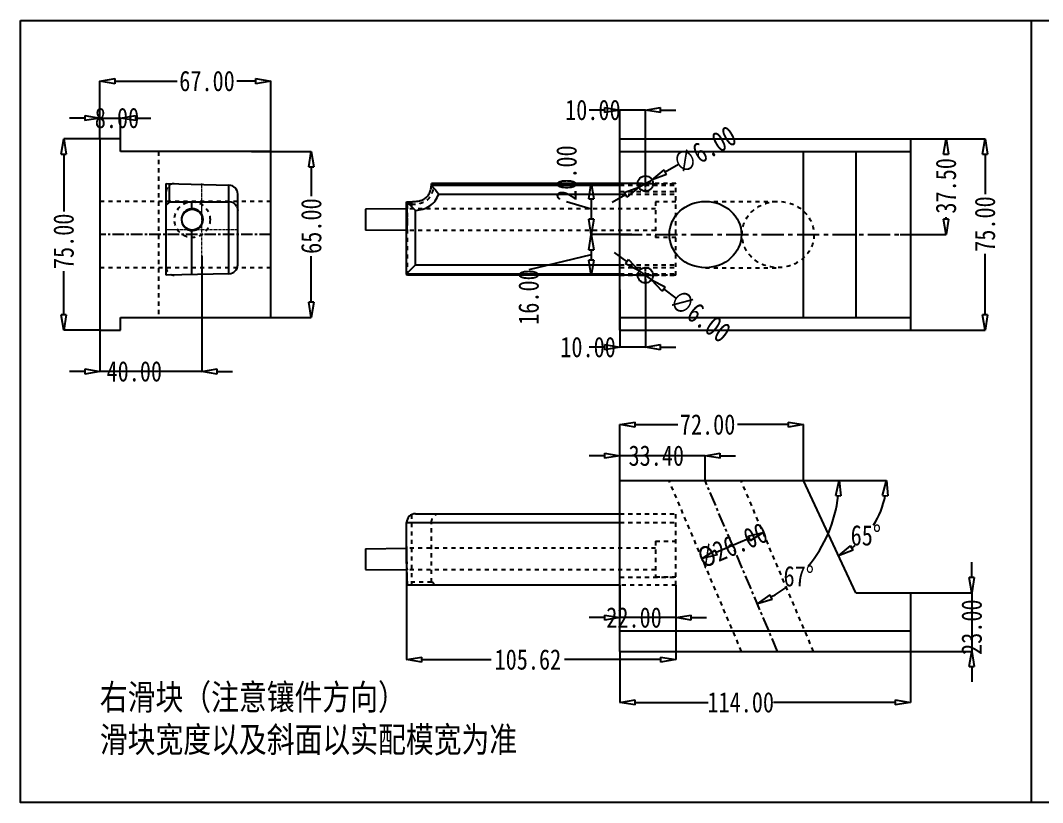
# Model space of a CAD drawing. Header units: millimetres. Extents: x -330 to 1028, y -2979 to 840.
# Drawn here: x 157.7 to 558.5, y -2477.7 to -2171 of the extents above; entities that cross this region are included whole.
import ezdxf

# ---------------------------------------------------------------- set-up
doc = ezdxf.new("R2010")
doc.units = ezdxf.units.MM
doc.header["$LTSCALE"] = 16.335
doc.header["$PDMODE"] = 3
doc.header["$PDSIZE"] = 0.3125
doc.linetypes.add('CENTER', pattern=[0.6, 0.375, -0.075, 0.075, -0.075])
doc.linetypes.add('HIDDEN', pattern=[0.2, 0.1, -0.1])
doc.layers.get('0').update_dxf_attribs({"linetype": 'CONTINUOUS'})
doc.layers.get('Defpoints').update_dxf_attribs({"linetype": 'CONTINUOUS'})
doc.layers.add('center', color=1, linetype='CENTER', lineweight=9)
doc.layers.add('DEFAULT_2', color=8, linetype='HIDDEN')
doc.styles.get("Standard").update_dxf_attribs({"font": 'txt', "width": 0.8})
doc.dimstyles.get("Standard").update_dxf_attribs({"dimtxt": 0.15625, "dimasz": 0.1875, "dimexe": 0.125, "dimexo": 0.0625, "dimtad": 0, "dimtih": 1, "dimtoh": 1, "dimdsep": 46, "dimtxsty": 'Standard', "dimcen": 0.09, "dimadec": 0, "dimazin": 0, "dimtp": 0.01, "dimtm": 0.01, "dimtfac": 1, "dimtofl": 0, "dimtmove": 0, "dimatfit": 3, "dimfxl": 0, "dimtolj": 1, "dimarcsym": 0})
doc.dimstyles.new('STANDARD$0', dxfattribs={"dimscale": 2, "dimtxt": 3, "dimasz": 3, "dimexe": 1.25, "dimexo": 0.625, "dimgap": 0.5, "dimtad": 0, "dimdsep": 46, "dimlunit": 6, "dimtxsty": 'Standard', "dimblk": 'CLOSEDBLANK', "dimcen": 0, "dimclrt": 2, "dimazin": 2, "dimtfac": 2, "dimtmove": 1, "dimatfit": 3, "dimfxl": 0, "dimtolj": 1, "dimtzin": 0, "dimarcsym": 0})

# ---------------------------------------------------------------- blocks, each defined once
blk = doc.blocks.new('_ClosedBlank')
at = {"color": 0, "linetype": 'ByBlock', "lineweight": -2}
for p, q in [((-1, 0.167), (0, 0)), ((-1, 0.167), (-1, -0.167)), ((0, 0), (-1, -0.167))]:
    blk.add_line(p, q, dxfattribs=at)
blk = doc.blocks.new('*D212')
at = {"color": 4, "lineweight": -2}
for p, q in [((182.9, -2209.25), (176.9, -2209.25)), ((188.9, -2217.42), (188.9, -2209.25)), ((188.9, -2209.25), (196.9, -2209.25)), ((196.9, -2217.42), (196.9, -2209.25)), ((202.9, -2209.25), (208.9, -2209.25))]:
    blk.add_line(p, q, dxfattribs=at)
at = {"layer": 'Defpoints', "color": 0}
for p in [(196.9, -2209.25), (188.9, -2217.42), (196.9, -2217.42)]:
    blk.add_point(p, dxfattribs=at)
at = {"color": 4, "lineweight": -2, "xscale": 6, "yscale": 6, "zscale": 6}
blk.add_blockref('_ClosedBlank', (188.9, -2209.25), dxfattribs=at)
at = {"color": 4, "lineweight": -2, "xscale": 6, "yscale": 6, "zscale": 6, "rotation": 180}
blk.add_blockref('_ClosedBlank', (196.9, -2209.25), dxfattribs=at)
at = {"color": 6, "insert": (195.57, -2209.25), "char_height": 8, "attachment_point": 5}
blk.add_mtext('\\A1;8.00', dxfattribs=at)
blk = doc.blocks.new('*D213')
at = {"color": 4, "lineweight": -2}
for p, q in [((188.9, -2217.25), (188.9, -2194.76)), ((194.9, -2194.76), (219.13, -2194.76)), ((249.9, -2194.76), (242.6, -2194.76)), ((255.9, -2222.42), (255.9, -2194.76))]:
    blk.add_line(p, q, dxfattribs=at)
at = {"layer": 'Defpoints', "color": 0}
for p in [(255.9, -2194.76), (188.9, -2217.25), (255.9, -2222.42)]:
    blk.add_point(p, dxfattribs=at)
at = {"color": 4, "lineweight": -2, "xscale": 6, "yscale": 6, "zscale": 6, "rotation": 180}
blk.add_blockref('_ClosedBlank', (188.9, -2194.76), dxfattribs=at)
at = {"color": 4, "lineweight": -2, "xscale": 6, "yscale": 6, "zscale": 6}
blk.add_blockref('_ClosedBlank', (255.9, -2194.76), dxfattribs=at)
at = {"color": 6, "insert": (230.87, -2194.76), "char_height": 8, "attachment_point": 5}
blk.add_mtext('\\A1;67.00', dxfattribs=at)
blk = doc.blocks.new('*D214')
at = {"color": 4, "lineweight": -2}
for p, q in [((228.9, -2263.29), (228.9, -2308.63)), ((188.9, -2274.39), (188.9, -2308.63)), ((182.9, -2308.63), (176.9, -2308.63)), ((228.9, -2308.63), (188.9, -2308.63)), ((234.9, -2308.63), (240.9, -2308.63))]:
    blk.add_line(p, q, dxfattribs=at)
at = {"layer": 'Defpoints', "color": 0}
for p in [(228.9, -2263.29), (188.9, -2274.39), (188.9, -2308.63)]:
    blk.add_point(p, dxfattribs=at)
at = {"color": 4, "lineweight": -2, "xscale": 6, "yscale": 6, "zscale": 6}
blk.add_blockref('_ClosedBlank', (188.9, -2308.63), dxfattribs=at)
at = {"color": 4, "lineweight": -2, "xscale": 6, "yscale": 6, "zscale": 6, "rotation": 180}
blk.add_blockref('_ClosedBlank', (228.9, -2308.63), dxfattribs=at)
at = {"color": 6, "insert": (202.35, -2308.63), "char_height": 8, "attachment_point": 5}
blk.add_mtext('\\A1;40.00', dxfattribs=at)
blk = doc.blocks.new('*D215')
at = {"color": 4, "lineweight": -2}
for p, q in [((188.9, -2217.42), (174.66, -2217.42)), ((174.66, -2223.42), (174.66, -2245.86)), ((174.66, -2286.42), (174.66, -2269.32)), ((188.9, -2292.42), (174.66, -2292.42))]:
    blk.add_line(p, q, dxfattribs=at)
at = {"layer": 'Defpoints', "color": 0}
for p in [(188.9, -2217.42), (174.66, -2292.42), (188.9, -2292.42)]:
    blk.add_point(p, dxfattribs=at)
at = {"color": 4, "lineweight": -2, "xscale": 6, "yscale": 6, "zscale": 6}
for p, rotation in [((174.66, -2217.42), 90), ((174.66, -2292.42), 270)]:
    blk.add_blockref('_ClosedBlank', p, dxfattribs=dict(at, rotation=rotation))
at = {"color": 6, "insert": (174.66, -2257.59), "char_height": 8, "attachment_point": 5, "rotation": 90}
blk.add_mtext('\\A1;75.00', dxfattribs=at)
blk = doc.blocks.new('*D216')
at = {"color": 4, "lineweight": -2}
for p, q in [((248.28, -2222.42), (271.77, -2222.42)), ((271.77, -2228.42), (271.77, -2239.89)), ((271.77, -2281.42), (271.77, -2263.36)), ((248.28, -2287.42), (271.77, -2287.42))]:
    blk.add_line(p, q, dxfattribs=at)
at = {"layer": 'Defpoints', "color": 0}
for p in [(248.28, -2222.42), (248.28, -2287.42), (271.77, -2287.42)]:
    blk.add_point(p, dxfattribs=at)
at = {"color": 4, "lineweight": -2, "xscale": 6, "yscale": 6, "zscale": 6}
for p, rotation in [((271.77, -2222.42), 90), ((271.77, -2287.42), 270)]:
    blk.add_blockref('_ClosedBlank', p, dxfattribs=dict(at, rotation=rotation))
at = {"color": 6, "insert": (271.77, -2251.62), "char_height": 8, "attachment_point": 5, "rotation": 90}
blk.add_mtext('\\A1;65.00', dxfattribs=at)
blk = doc.blocks.new('*D217')
at = {"color": 4, "lineweight": -2}
for p, q in [((392.77, -2351.39), (392.77, -2329.46)), ((398.77, -2329.46), (415.45, -2329.46)), ((458.77, -2329.46), (438.91, -2329.46)), ((464.77, -2351.39), (464.77, -2329.46))]:
    blk.add_line(p, q, dxfattribs=at)
at = {"layer": 'Defpoints', "color": 0}
for p in [(464.77, -2329.46), (392.77, -2351.39), (464.77, -2351.39)]:
    blk.add_point(p, dxfattribs=at)
at = {"color": 4, "lineweight": -2, "xscale": 6, "yscale": 6, "zscale": 6, "rotation": 180}
blk.add_blockref('_ClosedBlank', (392.77, -2329.46), dxfattribs=at)
at = {"color": 4, "lineweight": -2, "xscale": 6, "yscale": 6, "zscale": 6}
blk.add_blockref('_ClosedBlank', (464.77, -2329.46), dxfattribs=at)
at = {"color": 6, "insert": (427.18, -2329.46), "char_height": 8, "attachment_point": 5}
blk.add_mtext('\\A1;72.00', dxfattribs=at)
blk = doc.blocks.new('*D218')
at = {"color": 4, "lineweight": -2}
for p, q in [((392.77, -2418.39), (392.77, -2438.41)), ((506.77, -2418.39), (506.77, -2438.41)), ((398.77, -2438.41), (427.37, -2438.41)), ((500.77, -2438.41), (452.97, -2438.41))]:
    blk.add_line(p, q, dxfattribs=at)
at = {"layer": 'Defpoints', "color": 0}
for p in [(392.77, -2418.39), (506.77, -2418.39), (392.77, -2438.41)]:
    blk.add_point(p, dxfattribs=at)
at = {"color": 4, "lineweight": -2, "xscale": 6, "yscale": 6, "zscale": 6, "rotation": 180}
blk.add_blockref('_ClosedBlank', (392.77, -2438.41), dxfattribs=at)
at = {"color": 4, "lineweight": -2, "xscale": 6, "yscale": 6, "zscale": 6}
blk.add_blockref('_ClosedBlank', (506.77, -2438.41), dxfattribs=at)
at = {"color": 6, "insert": (440.17, -2438.41), "char_height": 8, "attachment_point": 5}
blk.add_mtext('\\A1;114.00', dxfattribs=at)
blk = doc.blocks.new('*D219')
at = {"color": 4, "lineweight": -2}
for p, q in [((530.76, -2389.39), (530.76, -2383.39)), ((506.77, -2395.39), (530.76, -2395.39)), ((530.76, -2395.39), (530.76, -2418.39)), ((506.77, -2418.39), (530.76, -2418.39)), ((530.76, -2424.39), (530.76, -2430.39))]:
    blk.add_line(p, q, dxfattribs=at)
at = {"layer": 'Defpoints', "color": 0}
for p in [(506.77, -2395.39), (506.77, -2418.39), (530.76, -2418.39)]:
    blk.add_point(p, dxfattribs=at)
at = {"color": 4, "lineweight": -2, "xscale": 6, "yscale": 6, "zscale": 6}
for p, rotation in [((530.76, -2395.39), 270), ((530.76, -2418.39), 90)]:
    blk.add_blockref('_ClosedBlank', p, dxfattribs=dict(at, rotation=rotation))
at = {"color": 6, "insert": (530.76, -2408.91), "char_height": 8, "attachment_point": 5, "rotation": 90}
blk.add_mtext('\\A1;23.00', dxfattribs=at)
blk = doc.blocks.new('*D220')
at = {"color": 4, "lineweight": -2}
blk.add_line((464.77, -2351.39), (497.36, -2351.39), dxfattribs=at)
for start, end in [(327.456, 349.4361), (305.5639, 308.4242)]:
    blk.add_arc((464.77, -2351.39), 32.59, start, end, dxfattribs=at)
at = {"layer": 'Defpoints', "color": 0}
for p in [(392.77, -2351.39), (464.77, -2351.39), (464.77, -2351.39), (495.06, -2363.43), (485.29, -2395.39)]:
    blk.add_point(p, dxfattribs=at)
at = {"color": 4, "lineweight": -2, "xscale": 6, "yscale": 6, "zscale": 6}
for p, rotation in [((497.36, -2351.39), 84.71805176049543), ((478.55, -2380.93), 210.2819482394834)]:
    blk.add_blockref('_ClosedBlank', p, dxfattribs=dict(at, rotation=rotation))
at = {"color": 6, "insert": (489.24, -2372.93), "char_height": 8, "attachment_point": 5}
blk.add_mtext('\\A1;65°', dxfattribs=at)
blk = doc.blocks.new('*D221')
at = {"color": 4, "lineweight": -2}
blk.add_line((464.77, -2351.39), (478.76, -2351.39), dxfattribs=at)
for start, end in [(320.2833, 353.4587), (299.5413, 307.7087)]:
    blk.add_arc((426.17, -2351.39), 52.58, start, end, dxfattribs=at)
at = {"layer": 'Defpoints', "color": 0}
for p in [(392.77, -2351.39), (426.17, -2351.39), (464.77, -2351.39), (474.81, -2371.38), (454.61, -2418.39)]:
    blk.add_point(p, dxfattribs=at)
at = {"color": 4, "lineweight": -2, "xscale": 6, "yscale": 6, "zscale": 6}
for p, rotation in [((478.76, -2351.39), 86.72936943683878), ((446.72, -2399.8), 206.270630563166)]:
    blk.add_blockref('_ClosedBlank', p, dxfattribs=dict(at, rotation=rotation))
at = {"color": 6, "insert": (462.93, -2388.99), "char_height": 8, "attachment_point": 5}
blk.add_mtext('\\A1;67°', dxfattribs=at)
blk = doc.blocks.new('*D222')
at = {"color": 4, "lineweight": -2}
blk.add_line((443.45, -2374.18), (430.56, -2379.65), dxfattribs=at)
at = {"layer": 'Defpoints', "color": 0}
for p in [(448.97, -2371.83), (425.04, -2381.99), (425.04, -2381.99)]:
    blk.add_point(p, dxfattribs=at)
at = {"color": 4, "lineweight": -2, "xscale": 6, "yscale": 6, "zscale": 6}
for p, rotation in [((448.97, -2371.83), 22.99999999996818), ((425.04, -2381.99), 202.9999999999682)]:
    blk.add_blockref('_ClosedBlank', p, dxfattribs=dict(at, rotation=rotation))
at = {"color": 6, "insert": (437.01, -2376.91), "char_height": 8, "attachment_point": 5, "rotation": 23}
blk.add_mtext('\\A1;%%c26.00', dxfattribs=at)
blk = doc.blocks.new('*D223')
at = {"color": 4, "lineweight": -2}
for p, q in [((386.77, -2341.68), (380.77, -2341.68)), ((392.77, -2351.39), (392.77, -2341.68)), ((426.17, -2341.68), (392.77, -2341.68)), ((426.17, -2351.39), (426.17, -2341.68)), ((432.17, -2341.68), (438.17, -2341.68))]:
    blk.add_line(p, q, dxfattribs=at)
at = {"layer": 'Defpoints', "color": 0}
for p in [(392.77, -2341.68), (392.77, -2351.39), (426.17, -2351.39)]:
    blk.add_point(p, dxfattribs=at)
at = {"color": 4, "lineweight": -2, "xscale": 6, "yscale": 6, "zscale": 6}
blk.add_blockref('_ClosedBlank', (392.77, -2341.68), dxfattribs=at)
at = {"color": 4, "lineweight": -2, "xscale": 6, "yscale": 6, "zscale": 6, "rotation": 180}
blk.add_blockref('_ClosedBlank', (426.17, -2341.68), dxfattribs=at)
at = {"color": 6, "insert": (407.06, -2341.68), "char_height": 8, "attachment_point": 5}
blk.add_mtext('\\A1;33.40', dxfattribs=at)
blk = doc.blocks.new('*D224')
at = {"color": 4, "lineweight": -2}
for p, q in [((415.82, -2227.51), (410.6, -2230.47)), ((400.17, -2236.4), (405.38, -2233.44)), ((394.95, -2239.36), (389.73, -2242.33))]:
    blk.add_line(p, q, dxfattribs=at)
at = {"layer": 'Defpoints', "color": 0}
for p in [(400.17, -2236.4), (405.38, -2233.44)]:
    blk.add_point(p, dxfattribs=at)
at = {"color": 4, "lineweight": -2, "xscale": 6, "yscale": 6, "zscale": 6}
for p, rotation in [((405.38, -2233.44), 209.5885123739514), ((400.17, -2236.4), 29.58851237395134)]:
    blk.add_blockref('_ClosedBlank', p, dxfattribs=dict(at, rotation=rotation))
at = {"color": 6, "insert": (426.02, -2221.72), "char_height": 8, "attachment_point": 5, "rotation": 29.5885}
blk.add_mtext('\\A1;∅6.00', dxfattribs=at)
blk = doc.blocks.new('*D225')
at = {"color": 4, "lineweight": -2}
for p, q in [((395.55, -2265.55), (390.73, -2261.98)), ((400.37, -2269.13), (405.18, -2272.71)), ((414.82, -2279.86), (410, -2276.28))]:
    blk.add_line(p, q, dxfattribs=at)
at = {"layer": 'Defpoints', "color": 0}
for p in [(400.37, -2269.13), (405.18, -2272.71)]:
    blk.add_point(p, dxfattribs=at)
at = {"color": 4, "lineweight": -2, "xscale": 6, "yscale": 6, "zscale": 6}
for p, rotation in [((400.37, -2269.13), 323.4035105003716), ((405.18, -2272.71), 143.4035105003716)]:
    blk.add_blockref('_ClosedBlank', p, dxfattribs=dict(at, rotation=rotation))
at = {"color": 6, "insert": (424.24, -2286.86), "char_height": 8, "attachment_point": 5, "rotation": 323.4035}
blk.add_mtext('\\A1;∅6.00', dxfattribs=at)
blk = doc.blocks.new('*D226')
at = {"color": 4, "lineweight": -2}
for p, q in [((402.77, -2272.48), (402.77, -2299.11)), ((392.77, -2276.65), (392.77, -2299.11)), ((386.77, -2299.11), (380.77, -2299.11)), ((402.77, -2299.11), (392.77, -2299.11)), ((408.77, -2299.11), (414.77, -2299.11))]:
    blk.add_line(p, q, dxfattribs=at)
at = {"layer": 'Defpoints', "color": 0}
for p in [(402.77, -2272.48), (392.77, -2276.65), (392.77, -2299.11)]:
    blk.add_point(p, dxfattribs=at)
at = {"color": 4, "lineweight": -2, "xscale": 6, "yscale": 6, "zscale": 6}
blk.add_blockref('_ClosedBlank', (392.77, -2299.11), dxfattribs=at)
at = {"color": 4, "lineweight": -2, "xscale": 6, "yscale": 6, "zscale": 6, "rotation": 180}
blk.add_blockref('_ClosedBlank', (402.77, -2299.11), dxfattribs=at)
at = {"color": 6, "insert": (380.3, -2299.11), "char_height": 8, "attachment_point": 5}
blk.add_mtext('\\A1;10.00', dxfattribs=at)
blk = doc.blocks.new('*D227')
at = {"color": 4, "lineweight": -2}
for p, q in [((386.77, -2206.1), (380.77, -2206.1)), ((392.77, -2228.34), (392.77, -2206.1)), ((402.77, -2206.1), (392.77, -2206.1)), ((402.77, -2234.03), (402.77, -2206.1)), ((408.77, -2206.1), (414.77, -2206.1))]:
    blk.add_line(p, q, dxfattribs=at)
at = {"layer": 'Defpoints', "color": 0}
for p in [(392.77, -2206.1), (392.77, -2228.34), (402.77, -2234.03)]:
    blk.add_point(p, dxfattribs=at)
at = {"color": 4, "lineweight": -2, "xscale": 6, "yscale": 6, "zscale": 6}
blk.add_blockref('_ClosedBlank', (392.77, -2206.1), dxfattribs=at)
at = {"color": 4, "lineweight": -2, "xscale": 6, "yscale": 6, "zscale": 6, "rotation": 180}
blk.add_blockref('_ClosedBlank', (402.77, -2206.1), dxfattribs=at)
at = {"color": 6, "insert": (382.18, -2206.1), "char_height": 8, "attachment_point": 5}
blk.add_mtext('\\A1;10.00', dxfattribs=at)
blk = doc.blocks.new('*D228')
at = {"color": 4, "lineweight": -2}
for p, q in [((401.6, -2234.92), (381.58, -2234.92)), ((381.58, -2244.92), (371.87, -2242.04)), ((381.58, -2240.92), (381.58, -2248.92)), ((397.44, -2254.92), (381.58, -2254.92))]:
    blk.add_line(p, q, dxfattribs=at)
at = {"layer": 'Defpoints', "color": 0}
for p in [(401.6, -2234.92), (381.58, -2254.92), (397.44, -2254.92)]:
    blk.add_point(p, dxfattribs=at)
at = {"color": 4, "lineweight": -2, "xscale": 6, "yscale": 6, "zscale": 6}
for p, rotation in [((381.58, -2234.92), 90), ((381.58, -2254.92), 270)]:
    blk.add_blockref('_ClosedBlank', p, dxfattribs=dict(at, rotation=rotation))
at = {"color": 6, "insert": (371.87, -2230.84), "char_height": 8, "attachment_point": 5, "rotation": 90}
blk.add_mtext('\\A1;20.00', dxfattribs=at)
blk = doc.blocks.new('*D229')
at = {"color": 4, "lineweight": -2}
for p, q in [((397.44, -2254.92), (381.58, -2254.92)), ((381.58, -2262.92), (357.01, -2268.78)), ((381.58, -2260.92), (381.58, -2264.92)), ((400.89, -2270.92), (381.58, -2270.92))]:
    blk.add_line(p, q, dxfattribs=at)
at = {"layer": 'Defpoints', "color": 0}
for p in [(397.44, -2254.92), (381.58, -2270.92), (400.89, -2270.92)]:
    blk.add_point(p, dxfattribs=at)
at = {"color": 4, "lineweight": -2, "xscale": 6, "yscale": 6, "zscale": 6}
for p, rotation in [((381.58, -2254.92), 90), ((381.58, -2270.92), 270)]:
    blk.add_blockref('_ClosedBlank', p, dxfattribs=dict(at, rotation=rotation))
at = {"color": 6, "insert": (357.01, -2279.45), "char_height": 8, "attachment_point": 5, "rotation": 90}
blk.add_mtext('\\A1;16.00', dxfattribs=at)
blk = doc.blocks.new('*D230')
at = {"color": 4, "lineweight": -2}
for p, q in [((502.69, -2217.42), (520.67, -2217.42)), ((520.67, -2223.42), (520.67, -2223.56)), ((520.67, -2248.92), (520.67, -2248.1)), ((502.69, -2254.92), (520.67, -2254.92))]:
    blk.add_line(p, q, dxfattribs=at)
at = {"layer": 'Defpoints', "color": 0}
for p in [(502.69, -2217.42), (502.69, -2254.92), (520.67, -2254.92)]:
    blk.add_point(p, dxfattribs=at)
at = {"color": 4, "lineweight": -2, "xscale": 6, "yscale": 6, "zscale": 6}
for p, rotation in [((520.67, -2217.42), 90), ((520.67, -2254.92), 270)]:
    blk.add_blockref('_ClosedBlank', p, dxfattribs=dict(at, rotation=rotation))
at = {"color": 6, "insert": (520.67, -2235.83), "char_height": 8, "attachment_point": 5, "rotation": 90}
blk.add_mtext('\\A1;37.50', dxfattribs=at)
blk = doc.blocks.new('*D231')
at = {"color": 4, "lineweight": -2}
for p, q in [((502.69, -2217.42), (535.98, -2217.42)), ((535.98, -2223.42), (535.98, -2239.08)), ((535.98, -2286.42), (535.98, -2262.55)), ((502.69, -2292.42), (535.98, -2292.42))]:
    blk.add_line(p, q, dxfattribs=at)
at = {"layer": 'Defpoints', "color": 0}
for p in [(502.69, -2217.42), (502.69, -2292.42), (535.98, -2292.42)]:
    blk.add_point(p, dxfattribs=at)
at = {"color": 4, "lineweight": -2, "xscale": 6, "yscale": 6, "zscale": 6}
for p, rotation in [((535.98, -2217.42), 90), ((535.98, -2292.42), 270)]:
    blk.add_blockref('_ClosedBlank', p, dxfattribs=dict(at, rotation=rotation))
at = {"color": 6, "insert": (535.98, -2250.82), "char_height": 8, "attachment_point": 5, "rotation": 90}
blk.add_mtext('\\A1;75.00', dxfattribs=at)
blk = doc.blocks.new('*D263')
at = {"color": 4, "lineweight": -2}
for p, q in [((392.77, -2392.39), (392.77, -2405.16)), ((414.77, -2392.39), (414.77, -2405.16)), ((386.77, -2405.16), (380.77, -2405.16)), ((414.77, -2405.16), (392.77, -2405.16)), ((420.77, -2405.16), (426.77, -2405.16))]:
    blk.add_line(p, q, dxfattribs=at)
at = {"layer": 'Defpoints', "color": 0}
for p in [(392.77, -2392.39), (414.77, -2392.39), (392.77, -2405.16)]:
    blk.add_point(p, dxfattribs=at)
at = {"color": 4, "lineweight": -2, "xscale": 6, "yscale": 6, "zscale": 6}
blk.add_blockref('_ClosedBlank', (392.77, -2405.16), dxfattribs=at)
at = {"color": 4, "lineweight": -2, "xscale": 6, "yscale": 6, "zscale": 6, "rotation": 180}
blk.add_blockref('_ClosedBlank', (414.77, -2405.16), dxfattribs=at)
at = {"color": 6, "insert": (398.32, -2405.16), "char_height": 8, "attachment_point": 5}
blk.add_mtext('\\A1;22.00', dxfattribs=at)
blk = doc.blocks.new('*D264')
at = {"color": 4, "lineweight": -2}
for p, q in [((309.16, -2377.23), (309.16, -2421.63)), ((414.77, -2392.39), (414.77, -2421.63)), ((315.16, -2421.63), (342.3, -2421.63)), ((408.77, -2421.63), (371.1, -2421.63))]:
    blk.add_line(p, q, dxfattribs=at)
at = {"layer": 'Defpoints', "color": 0}
for p in [(309.16, -2377.23), (414.77, -2392.39), (309.16, -2421.63)]:
    blk.add_point(p, dxfattribs=at)
at = {"color": 4, "lineweight": -2, "xscale": 6, "yscale": 6, "zscale": 6, "rotation": 180}
blk.add_blockref('_ClosedBlank', (309.16, -2421.63), dxfattribs=at)
at = {"color": 4, "lineweight": -2, "xscale": 6, "yscale": 6, "zscale": 6}
blk.add_blockref('_ClosedBlank', (414.77, -2421.63), dxfattribs=at)
at = {"color": 6, "insert": (356.7, -2421.63), "char_height": 8, "attachment_point": 5}
blk.add_mtext('\\A1;105.62', dxfattribs=at)

msp = doc.modelspace()

# ---------------------------------------------------------------- linework, layer by layer
msp.add_line((554.038, -2170.963), (554.038, -2477.69))
at = {"color": 7, "linetype": 'Continuous'}
for p, q in [((188.898, -2217.419), (188.898, -2292.419)), ((196.898, -2217.419), (188.898, -2217.419)), ((196.898, -2222.419), (196.898, -2217.419)), ((392.774, -2217.419), (506.774, -2217.419)), ((392.774, -2292.419), (392.774, -2217.419)), ((506.774, -2217.419), (506.774, -2292.419)), ((255.898, -2222.419), (196.898, -2222.419)), ((255.898, -2287.419), (255.898, -2222.419)), ((392.774, -2222.419), (506.774, -2222.419)), ((464.774, -2287.419), (464.774, -2222.419)), ((485.292, -2222.419), (485.292, -2287.419)), ((214.898, -2234.919), (239.489, -2235.563)), ((214.898, -2270.919), (214.898, -2234.919)), ((215.973, -2234.947), (215.973, -2242.043)), ((239.398, -2270.277), (239.398, -2235.56)), ((318.912, -2235.563), (392.774, -2235.563)), ((392.774, -2234.919), (319.97, -2234.919)), ((242.898, -2266.776), (242.898, -2239.062)), ((321.718, -2239.062), (392.774, -2239.062)), ((215.973, -2242.043), (239.398, -2242.043)), ((224.898, -2244.845), (224.898, -2242.043)), ((309.155, -2242.043), (311.018, -2242.043)), ((309.155, -2270.657), (309.155, -2242.043)), ((309.155, -2242.043), (311.018, -2243.906)), ((311.018, -2242.043), (311.018, -2243.906)), ((309.155, -2244.86), (292.962, -2245.001)), ((292.962, -2245.001), (292.962, -2253.182)), ((312.655, -2266.776), (312.655, -2245.476)), ((224.898, -2270.657), (224.898, -2253.338)), ((309.155, -2253.323), (292.962, -2253.182)), ((309.156, -2270.275), (312.655, -2266.776)), ((312.655, -2266.776), (392.774, -2266.776)), ((239.489, -2270.275), (214.898, -2270.919)), ((309.504, -2270.919), (309.155, -2270.657)), ((309.156, -2270.275), (392.774, -2270.275)), ((392.774, -2270.919), (309.504, -2270.919)), ((196.898, -2287.419), (255.898, -2287.419)), ((196.898, -2292.419), (196.898, -2287.419)), ((392.774, -2287.419), (506.774, -2287.419)), ((188.898, -2292.419), (196.898, -2292.419)), ((392.774, -2292.419), (506.774, -2292.419)), ((392.774, -2351.395), (464.774, -2351.395)), ((392.774, -2418.395), (392.774, -2351.395)), ((485.292, -2395.395), (464.774, -2351.395)), ((312.655, -2364.395), (392.774, -2364.395)), ((309.155, -2382.395), (309.155, -2367.895)), ((309.156, -2367.803), (392.774, -2367.803)), ((292.962, -2378.13), (309.155, -2377.989)), ((292.962, -2378.13), (292.962, -2386.311)), ((309.504, -2392.395), (309.155, -2382.395)), ((292.962, -2386.311), (309.298, -2386.453)), ((392.774, -2392.395), (309.504, -2392.395)), ((485.292, -2395.395), (506.774, -2395.395)), ((506.774, -2395.395), (506.774, -2418.395)), ((392.774, -2410.395), (506.774, -2410.395)), ((392.774, -2418.395), (506.774, -2418.395))]:
    msp.add_line(p, q, dxfattribs=at)
at = {"color": 1, "linetype": 'CENTER', "ltscale": 0.186593}
for p, q in [((402.774, -2238.219), (402.774, -2231.619)), ((399.474, -2234.919), (406.074, -2234.919)), ((402.774, -2274.219), (402.774, -2267.619)), ((399.474, -2270.919), (406.074, -2270.919))]:
    msp.add_line(p, q, dxfattribs=at)
at = {"color": 1, "linetype": 'CENTER', "ltscale": 0.733933}
msp.add_line((255.898, -2254.919), (188.898, -2254.919), dxfattribs=at)
at = {"color": 1, "linetype": 'CENTER', "ltscale": 1.418108}
msp.add_line((392.774, -2254.919), (506.774, -2254.919), dxfattribs=at)
msp.add_lwpolyline([(157.707, -2170.963), (738.187, -2170.963), (738.187, -2477.69), (157.707, -2477.69)], close=True)
for centre in [(402.774, -2234.919), (402.774, -2270.919)]:
    msp.add_circle(centre, 3)
at = {"color": 7, "linetype": 'Continuous'}
msp.add_circle((225.072, -2249.091), 4.09, dxfattribs=at)
for centre, radius, start, end in [((239.398, -2239.062), 3.5, 0, 88.5), ((302.78, -2233.824), 16.224, 353.85483, 356.02967), ((214.968, -2242.038), 1.005, 266.01347, 359.75342), ((239.398, -2245.543), 3.5, 27.88075, 90), ((349.339, -2205.597), 54.185, 224.99157, 227.38996), ((225.071, -2249.091), 4.25, 92.33129, 91.17332), ((225.072, -2249.091), 4.232, 267.65129, 92.34871), ((239.398, -2266.776), 3.5, 271.5, 0), ((312.655, -2367.895), 3.5, 90, 180)]:
    msp.add_arc(centre, radius, start, end, dxfattribs=at)
msp.add_ellipse((426.335, -2254.919), major_axis=(14.123, 0), ratio=0.9205049, dxfattribs=at)
msp.add_ellipse((312.655, -2270.277), major_axis=(3.5, 0), ratio=0.0261859, start_param=3.1154127, end_param=3.1415927, dxfattribs=at)
for points, knots in [([(311.018, -2242.043), (311.381, -2242.043), (312.111, -2242.02), (313.192, -2241.908), (314.284, -2241.691), (315.405, -2241.317), (316.526, -2240.695), (317.532, -2239.727), (318.295, -2238.391), (318.719, -2236.948), (318.867, -2235.969), (318.911, -2235.56)], [0, 0, 0, 0, 0.0884108, 0.1786375, 0.2695351, 0.3699923, 0.4859423, 0.6151615, 0.7539463, 0.8987012, 1, 1, 1, 1]), ([(318.912, -2235.563), (319.019, -2235.681), (320.011, -2236.799), (320.943, -2237.973), (321.718, -2239.062)], [0, 0, 0, 0, 0.1064905, 1, 1, 1, 1]), ([(319.97, -2234.919), (319.988, -2234.926), (319.798, -2234.936), (319.701, -2234.939), (319.328, -2234.946), (319.099, -2234.947), (318.966, -2234.947)], [0, 0, 0, 0, 0.0567015, 0.268776, 0.6015144, 1, 1, 1, 1]), ([(312.655, -2245.476), (313.635, -2245.393), (315.588, -2245.065), (318.32, -2243.847), (320.499, -2241.775), (321.395, -2239.989), (321.718, -2239.062)], [0, 0, 0, 0, 0.2503757, 0.5004122, 0.7501318, 1, 1, 1, 1]), ([(242.491, -2243.906), (242.558, -2244.031), (242.785, -2244.525), (242.898, -2245.074), (242.898, -2245.476)], [0, 0, 0, 0, 0.2613153, 1, 1, 1, 1])]:
    msp.add_open_spline(points, degree=3, knots=knots, dxfattribs=at)
at = {"layer": 'center', "color": 1, "linetype": 'CENTER', "ltscale": 0.174154}
for p, q in [((228.898, -2270.919), (228.898, -2234.919)), ((214.898, -2252.919), (242.898, -2252.919))]:
    msp.add_line(p, q, dxfattribs=at)
at = {"layer": 'DEFAULT_2', "color": 8, "linetype": 'HIDDEN'}
for p, q in [((211.898, -2222.419), (211.898, -2287.419)), ((414.774, -2234.919), (392.774, -2234.919)), ((392.774, -2234.999), (414.774, -2234.999)), ((392.774, -2235.563), (414.774, -2235.563)), ((414.774, -2270.919), (414.774, -2234.919)), ((392.774, -2237.998), (414.774, -2237.998)), ((392.774, -2239.062), (414.774, -2239.062)), ((255.898, -2241.919), (188.898, -2241.919)), ((311.018, -2243.041), (309.504, -2243.041)), ((309.504, -2270.919), (309.504, -2243.041)), ((414.774, -2242.091), (406.774, -2242.091)), ((406.774, -2242.091), (406.774, -2256.091)), ((426.335, -2241.919), (454.774, -2241.919)), ((406.774, -2244.841), (309.155, -2244.841)), ((406.774, -2253.341), (309.155, -2253.341)), ((414.774, -2256.091), (406.774, -2256.091)), ((255.898, -2267.919), (188.898, -2267.919)), ((392.774, -2266.776), (414.774, -2266.776)), ((392.774, -2267.839), (414.774, -2267.839)), ((426.335, -2267.919), (454.774, -2267.919)), ((392.774, -2270.275), (414.774, -2270.275)), ((392.774, -2270.839), (414.774, -2270.839)), ((414.774, -2270.919), (392.774, -2270.919)), ((440.492, -2418.395), (412.052, -2351.395)), ((468.737, -2418.395), (440.297, -2351.395)), ((311.018, -2364.801), (311.018, -2392.395)), ((392.774, -2364.395), (414.774, -2364.395)), ((414.774, -2392.395), (414.774, -2364.395)), ((309.155, -2367.895), (318.911, -2367.895)), ((392.774, -2367.803), (414.774, -2367.803)), ((406.774, -2375.222), (414.774, -2375.222)), ((406.774, -2375.222), (406.774, -2389.221)), ((406.774, -2377.972), (309.155, -2377.972)), ((309.155, -2382.395), (309.298, -2386.472)), ((309.298, -2386.472), (309.155, -2382.395)), ((406.774, -2386.472), (309.298, -2386.472)), ((318.966, -2391.32), (309.467, -2391.32)), ((392.774, -2389.316), (414.774, -2389.316)), ((414.774, -2392.395), (392.774, -2392.395)), ((406.774, -2389.222), (414.774, -2389.222))]:
    msp.add_line(p, q, dxfattribs=at)
at = {"layer": 'DEFAULT_2', "color": 1, "linetype": 'CENTER', "ltscale": 0.905427}
msp.add_line((454.614, -2418.395), (426.175, -2351.395), dxfattribs=at)
at = {"layer": 'DEFAULT_2', "color": 8, "linetype": 'HIDDEN'}
msp.add_circle((225.071, -2249.091), 7, dxfattribs=at)
for centre, radius, start, end in [((217.898, -2237.998), 3, 88.5, 180), ((217.898, -2267.839), 3, 180, 271.5), ((322.391, -2367.885), 3.48, 178.65458, 180.16319)]:
    msp.add_arc(centre, radius, start, end, dxfattribs=at)
msp.add_ellipse((309.502, -2242.038), major_axis=(0, 1.005), ratio=0.0349208, start_param=-4.7080854, end_param=-3.0720145, dxfattribs=at)
msp.add_ellipse((454.774, -2254.919), major_axis=(14.123, 0), ratio=0.9205049, dxfattribs=at)
for points, knots in [([(311.018, -2243.041), (311.592, -2243.041), (312.739, -2242.99), (314.44, -2242.71), (316.075, -2242.147), (317.537, -2241.206), (318.666, -2239.88), (319.396, -2238.308), (319.809, -2236.633), (319.934, -2235.491), (319.97, -2234.919)], [0, 0, 0, 0, 0.1250911, 0.2501457, 0.3751299, 0.500009, 0.6248799, 0.7498378, 0.8748934, 1, 1, 1, 1]), ([(309.155, -2244.845), (309.164, -2244.855), (309.172, -2244.894), (309.186, -2244.967), (309.199, -2245.08), (309.218, -2245.3), (309.238, -2245.661), (309.259, -2246.183), (309.275, -2246.812), (309.293, -2247.793), (309.297, -2248.562), (309.298, -2249.091)], [0, 0, 0, 0, 0.0090775, 0.0268569, 0.0534162, 0.0885568, 0.1833217, 0.3077923, 0.4574803, 0.6269257, 1, 1, 1, 1]), ([(309.155, -2244.845), (309.164, -2244.855), (309.172, -2244.894), (309.186, -2244.967), (309.199, -2245.08), (309.218, -2245.3), (309.238, -2245.661), (309.259, -2246.183), (309.275, -2246.812), (309.293, -2247.793), (309.301, -2249.091), (309.293, -2250.39), (309.275, -2251.371), (309.259, -2252), (309.238, -2252.522), (309.218, -2252.883), (309.199, -2253.103), (309.186, -2253.216), (309.172, -2253.289), (309.164, -2253.328), (309.155, -2253.338)], [0, 0, 0, 0, 0.0045384, 0.0134356, 0.0267168, 0.0442923, 0.0916676, 0.1539008, 0.2287438, 0.3134726, 0.5, 0.6865274, 0.7712562, 0.8460992, 0.9083324, 0.9557077, 0.9732832, 0.9865644, 0.9954616, 1, 1, 1, 1]), ([(309.298, -2249.091), (309.297, -2249.62), (309.293, -2250.39), (309.275, -2251.371), (309.259, -2252), (309.238, -2252.522), (309.218, -2252.883), (309.199, -2253.103), (309.186, -2253.216), (309.172, -2253.289), (309.164, -2253.328), (309.155, -2253.338)], [0, 0, 0, 0, 0.3730743, 0.5425197, 0.6922077, 0.8166783, 0.9114432, 0.9465838, 0.9731431, 0.9909225, 1, 1, 1, 1]), ([(318.912, -2367.803), (318.934, -2366.892), (319.529, -2365.281), (321.057, -2364.395), (321.718, -2364.395)], [0, 0, 0, 0, 0.5795815, 1, 1, 1, 1]), ([(319.97, -2392.395), (319.988, -2392.128), (319.791, -2391.555), (319.233, -2391.32), (318.966, -2391.32)], [0, 0, 0, 0, 0.4998764, 1, 1, 1, 1])]:
    msp.add_open_spline(points, degree=3, knots=knots, dxfattribs=at)
msp.add_open_spline([(318.966, -2391.32), (318.952, -2383.511), (318.934, -2375.703), (318.911, -2367.895)], degree=3, dxfattribs=at)

# ---------------------------------------------------------------- texts
at = {"insert": (188.826, -2431.312), "char_height": 10, "width": 334.12791, "attachment_point": 1}
msp.add_mtext('{\\fSimSun|b0|i0|c134|p2;右滑块（注意镶件方向）\\P滑块宽度以及斜面以实配模宽为准}', dxfattribs=at)

# ---------------------------------------------------------------- dimensions: what is measured, and where the dimension line sits
for base, p1, p2, picture, middle in [((255.898, -2194.759), (188.898, -2217.252), (255.898, -2222.419), '*D213', (230.866, -2194.759)), ((196.898, -2209.252), (188.898, -2217.419), (196.898, -2217.419), '*D212', (195.569, -2209.252)), ((392.774, -2206.105), (402.774, -2234.028), (392.774, -2228.336), '*D227', (382.184, -2206.105)), ((188.898, -2308.633), (228.898, -2263.294), (188.898, -2274.39), '*D214', (202.352, -2308.633)), ((392.774, -2299.111), (402.774, -2272.48), (392.774, -2276.652), '*D226', (380.297, -2299.111)), ((464.774, -2329.459), (392.774, -2351.395), (464.774, -2351.395), '*D217', (427.179, -2329.459)), ((392.774, -2341.683), (426.175, -2351.395), (392.774, -2351.395), '*D223', (407.059, -2341.683)), ((309.155, -2421.626), (414.774, -2392.395), (309.155, -2377.226), '*D264', (356.701, -2421.626)), ((392.774, -2405.161), (414.774, -2392.395), (392.774, -2392.395), '*D263', (398.32, -2405.161)), ((392.774, -2438.412), (506.774, -2418.395), (392.774, -2418.395), '*D218', (440.174, -2438.412))]:
    dim = msp.add_linear_dim(base=base, p1=p1, p2=p2, dimstyle='STANDARD$0', override={"dimtxt": 4, "dimexe": 0, "dimexo": 0, "dimgap": 0, "dimzin": 0, "dimclrd": 4, "dimclre": 4, "dimclrt": 6})
    dim.commit()
    dim.dimension.update_dxf_attribs({"geometry": picture, "text_midpoint": middle, "dimtype": 160})
for p1, p2, picture, middle in [((400.166, -2236.4), (405.383, -2233.438), '*D224', (426.021, -2221.719)), ((400.366, -2269.13), (405.183, -2272.707), '*D225', (424.237, -2286.857))]:
    dim = msp.add_diameter_dim_2p(p1=p1, p2=p2, dimstyle='Standard', override={"dimscale": 2, "dimtxt": 4, "dimasz": 3, "dimexe": 0, "dimexo": 0, "dimgap": 0, "dimtih": 0, "dimtoh": 0, "dimzin": 0, "dimlunit": 6, "dimblk": 'ClosedBlank', "dimcen": 0, "dimclrd": 4, "dimclre": 4, "dimclrt": 6, "dimadec": 2, "dimazin": 2, "dimtp": 0, "dimtm": 0, "dimtfac": 2, "dimtofl": 1, "dimtmove": 1, "dimtzin": 0})
    dim.commit()
    dim.dimension.update_dxf_attribs({"geometry": picture, "text_midpoint": middle})
for base, p1, p2, picture, middle in [((174.662, -2292.419), (188.898, -2217.419), (188.898, -2292.419), '*D215', (174.662, -2257.59)), ((381.584, -2254.919), (401.6, -2234.919), (397.439, -2254.919), '*D228', (371.872, -2242.042)), ((520.666, -2254.919), (502.689, -2217.419), (502.689, -2254.919), '*D230', (520.666, -2235.829)), ((535.978, -2292.419), (502.689, -2217.419), (502.689, -2292.419), '*D231', (535.978, -2250.818)), ((271.772, -2287.419), (248.275, -2222.419), (248.275, -2287.419), '*D216', (271.772, -2251.624)), ((381.584, -2270.919), (397.439, -2254.919), (400.895, -2270.919), '*D229', (357.005, -2268.78)), ((530.763, -2418.395), (506.774, -2395.395), (506.774, -2418.395), '*D219', (530.763, -2408.915))]:
    dim = msp.add_linear_dim(base=base, p1=p1, p2=p2, angle=90, dimstyle='STANDARD$0', override={"dimtxt": 4, "dimexe": 0, "dimexo": 0, "dimgap": 0, "dimzin": 0, "dimclrd": 4, "dimclre": 4, "dimclrt": 6})
    dim.commit()
    dim.dimension.update_dxf_attribs({"geometry": picture, "text_midpoint": middle, "dimtype": 160})
for base, line1, picture, middle in [((495.06, -2363.426), ((485.292, -2395.395), (464.774, -2351.395)), '*D220', (489.237, -2372.925)), ((474.814, -2371.376), ((454.614, -2418.395), (426.175, -2351.395)), '*D221', (462.934, -2388.995))]:
    dim = msp.add_angular_dim_2l(base=base, line1=line1, line2=((392.774, -2351.395), (464.774, -2351.395)), dimstyle='Standard', override={"dimscale": 2, "dimtxt": 4, "dimasz": 3, "dimexe": 0, "dimexo": 0, "dimgap": 0, "dimtih": 0, "dimtoh": 0, "dimzin": 0, "dimlunit": 6, "dimblk": 'ClosedBlank', "dimcen": 0, "dimclrd": 4, "dimclre": 4, "dimclrt": 6, "dimadec": 2, "dimazin": 2, "dimtp": 0, "dimtm": 0, "dimtfac": 2, "dimtofl": 1, "dimtmove": 1, "dimtzin": 0})
    dim.commit()
    dim.dimension.update_dxf_attribs({"geometry": picture, "text_midpoint": middle, "dimtype": 162})
dim = msp.add_linear_dim(base=(425.04, -2381.993), p1=(448.973, -2371.834), p2=(425.04, -2381.993), angle=203, text='%%c<>', dimstyle='STANDARD$0', override={"dimtxt": 4, "dimexe": 0, "dimexo": 0, "dimgap": 0, "dimzin": 0, "dimclrd": 4, "dimclre": 4, "dimclrt": 6})
dim.commit()
dim.dimension.update_dxf_attribs({"geometry": '*D222', "text_midpoint": (437.007, -2376.914), "dimtype": 161})

doc.saveas('drawing.dxf')
